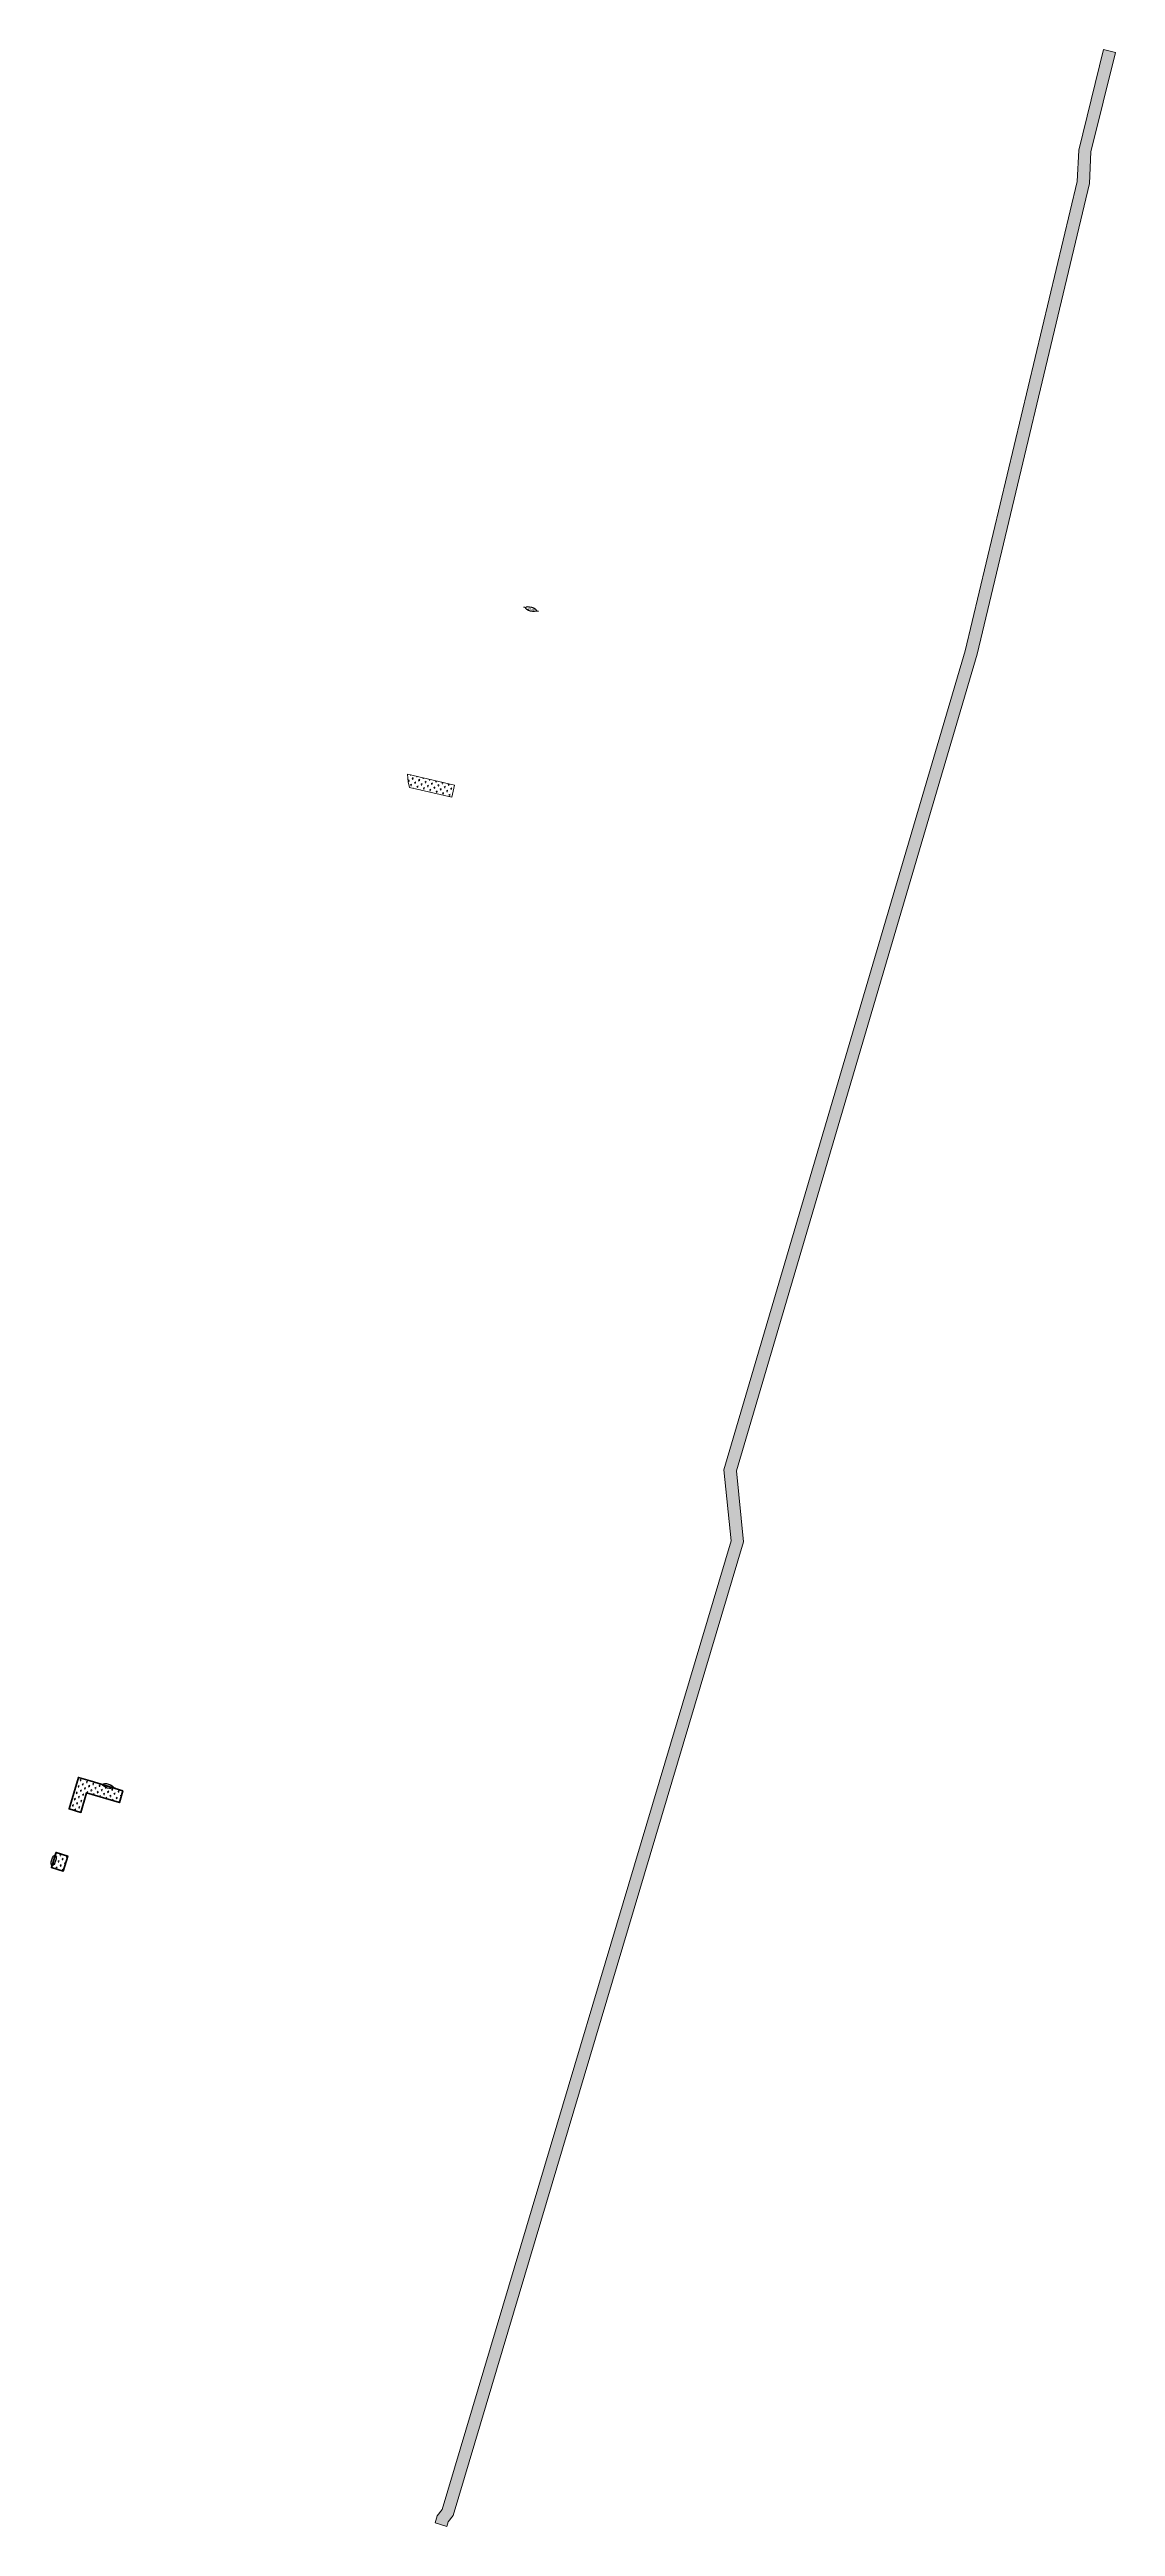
# Model space of a CAD drawing. Extents: x 2536944 to 2538528, y 7112605 to 7129181.
# Drawn here: x 2536944 to 2537809, y 7112605 to 7114615 of the extents above; entities that cross this region are included whole.
import ezdxf

# ---------------------------------------------------------------- set-up
doc = ezdxf.new("R2010")
doc.units = 0
doc.header["$MEASUREMENT"] = 0
for name, color, linetype, lineweight in [('C-SW3P-BSOD-01', 7, 'Continuous', 0), ('C-SW3P-BSOD-SS01', 7, 'Continuous', 0), ('C-SW3P-BSOD-SS05', 7, 'Continuous', 0), ('C-SW3P-RFD-SS01', 7, 'Continuous', 30), ('C-SW3P-SCFN-SS05', 7, 'Continuous', 30)]:
    doc.layers.add(name, color=color, linetype=linetype, lineweight=lineweight)
doc.styles.add('L80', font='simplex.shx', dxfattribs={"height": 0.006667})

# ---------------------------------------------------------------- blocks, each defined once
blk = doc.blocks.new('*U20')
at = {"layer": 'C-SW3P-RFD-SS01', "lineweight": 30}
for p, q in [((0.1, 12.5), (0.1, 9)), ((-0.1, -9), (-0.1, -12.5))]:
    blk.add_line(p, q, dxfattribs=at)
blk.add_ellipse((0, 0), major_axis=(0.09, 8.99), ratio=0.369951, dxfattribs=at)
at = {"layer": 'C-SW3P-RFD-SS01', "lineweight": 13, "insert": (-1.5, 0), "char_height": 3, "width": 189.698, "attachment_point": 2, "rotation": 89.4432, "style": 'L80'}
blk.add_mtext('\\FBRIDGE.shx;RFD2\\P ', dxfattribs=at)
blk = doc.blocks.new('*U38')
at = {"layer": 'C-SW3P-SCFN-SS05'}
for p, q in [((0.1, 12.5), (0.1, 9)), ((-0.1, -9), (-0.1, -12.5))]:
    blk.add_line(p, q, dxfattribs=at)
blk.add_ellipse((0, 0), major_axis=(0.09, 8.99), ratio=0.369951, dxfattribs=at)
at = {"layer": 'C-SW3P-SCFN-SS05', "insert": (-1.5, -0.2), "char_height": 3, "width": 189.698, "attachment_point": 2, "rotation": 89.4432, "style": 'L80'}
blk.add_mtext('\\FBRIDGE.shx;SCF\\P ', dxfattribs=at)
blk = doc.blocks.new('*U39')
at = {"layer": 'C-SW3P-SCFN-SS05'}
for p, q in [((0.1, 12.5), (0.1, 9)), ((-0.1, -9), (-0.1, -12.5))]:
    blk.add_line(p, q, dxfattribs=at)
blk.add_ellipse((0, 0), major_axis=(0.09, 8.99), ratio=0.369951, dxfattribs=at)
at = {"layer": 'C-SW3P-SCFN-SS05', "insert": (-1.5, -0.2), "char_height": 3, "width": 189.698, "attachment_point": 2, "rotation": 89.4432, "style": 'L80'}
blk.add_mtext('\\FBRIDGE.shx;SCF\\P ', dxfattribs=at)

msp = doc.modelspace()

# ---------------------------------------------------------------- hatches: boundary and pattern name
at = {"layer": 'C-SW3P-BSOD-01', "lineweight": 13}
h = msp.add_hatch(dxfattribs=at)
h.set_pattern_fill('GRASS', color=256, style=0)
h.set_pattern_definition([(166.57156, (2537740.3786, 7114314.426), (-3.980551, 6.477497), [1.008, -4.368]), (295.231366, (2537739.3982, 7114314.6601), (-10.6931814, 24.66151397), [1.075725, -33.347471]), (397.91175, (2537739.3982, 7114314.6601), (20.6809626, 17.17067806), [1.075725, -33.347471]), (295.231366, (2537737.4079, 7114317.8989), (-10.6931814, 24.66151397), [1.075725, -33.347471]), (166.57156, (2537737.14, 7114312.436), (-3.980551, 6.477497), [1.008, -4.368]), (397.91175, (2537736.1594, 7114312.66985), (20.6809626, 17.17067806), [1.075725, -33.347471])])
h.paths.add_polyline_path([(2537788.7, 7114531.7), (2537808.6, 7114612.2), (2537798.9, 7114614.6), (2537778.8, 7114533.1), (2537777.6, 7114507.5), (2537686.7, 7114126.8), (2537490.9, 7113462.6), (2537496.8, 7113405), (2537262.3, 7112619), (2537258.2, 7112614), (2537256.5, 7112608.2), (2537266, 7112605.4), (2537267.2, 7112609.2), (2537271.3, 7112614.3), (2537506.9, 7113404.1), (2537501, 7113461.7), (2537696.4, 7114124.2), (2537787.5, 7114506.1)])
at = {"layer": 'C-SW3P-BSOD-SS01', "lineweight": 13}
h = msp.add_hatch(dxfattribs=at)
h.set_pattern_fill('GRASS', color=256, style=0)
h.set_pattern_definition([(165.195, (2537268.7684, 7114009.6683), (-3.82375, 6.5713), [1.008, -4.368]), (293.8545, (2537267.7938, 7114009.9259), (-10.097504, 24.911339), [1.07572, -33.34747]), (396.5349, (2537267.7938, 7114009.9259), (21.087584, 16.668779), [1.07572, -33.34747]), (293.8545, (2537265.882, 7114013.2115), (-10.097504, 24.91134), [1.07572, -33.34747]), (165.195, (2537265.483, 7114007.7564), (-3.82375, 6.5713), [1.008, -4.368]), (396.5349, (2537264.5082, 7114008.014), (21.087584, 16.668779), [1.07572, -33.34747])])
h.paths.add_polyline_path([(2537235.9, 7114016.1), (2537270, 7114008.2), (2537272.3, 7114017.9), (2537234.2, 7114026.8), (2537234.8, 7114020.4), (2537235.9, 7114016.3)])
at = {"layer": 'C-SW3P-BSOD-SS05', "lineweight": 13}
h = msp.add_hatch(dxfattribs=at)
h.set_pattern_fill('GRASS', color=256, style=0)
h.set_pattern_definition([(163.278, (2536993.832, 7113189.2304), (-3.6018, 6.6955), [1.008, -4.368]), (291.9375, (2536992.8667, 7113189.5204), (-9.258516, 25.23518), [1.07572, -33.34747]), (394.6178, (2536992.8667, 7113189.5204), (21.633388, 15.954026), [1.07572, -33.34747]), (291.9375, (2536991.0658, 7113192.8682), (-9.258516, 25.23518), [1.07572, -33.34747]), (163.278, (2536990.4843, 7113187.4295), (-3.6018, 6.6955), [1.008, -4.368]), (394.6178, (2536989.5189, 7113187.71954), (21.633388, 15.954026), [1.07572, -33.34747])])
h.paths.add_polyline_path([(2536967.1, 7113213), (2536959.5, 7113187.4), (2536969.1, 7113184.6), (2536973.8, 7113200.5), (2537000.4, 7113192.6), (2537003.2, 7113202.2), (2536976.7, 7113210.1)])
h = msp.add_hatch(dxfattribs=at)
h.set_pattern_fill('GRASS', color=256, style=0)
h.set_pattern_definition([(163.278, (2536958.19, 7113148.262), (-3.6018, 6.6955), [1.008, -4.368]), (291.9375, (2536957.2244, 7113148.5523), (-9.258516, 25.23518), [1.0757, -33.34747]), (394.618, (2536957.2244, 7113148.5523), (21.633388, 15.954026), [1.0757, -33.34747]), (291.9375, (2536955.4235, 7113151.90004), (-9.258516, 25.23518), [1.0757, -33.34747]), (163.278, (2536954.842, 7113146.4614), (-3.6018, 6.6955), [1.008, -4.368]), (394.618, (2536953.87665, 7113146.7514), (21.63339, 15.954026), [1.0757, -33.3475])])
h.paths.add_polyline_path([(2536958.5, 7113149.3), (2536949, 7113152.2), (2536945.2, 7113139.9), (2536954.8, 7113137)])

# ---------------------------------------------------------------- linework, layer by layer
at = {"layer": 'C-SW3P-BSOD-01', "lineweight": 13}
for p, q in [((2537798.9, 7114614.6), (2537778.8, 7114533.1)), ((2537808.6, 7114612.2), (2537798.9, 7114614.6)), ((2537808.6, 7114612.2), (2537788.7, 7114531.7)), ((2537778.8, 7114533.1), (2537777.6, 7114507.5)), ((2537788.7, 7114531.7), (2537787.5, 7114506.1)), ((2537686.7, 7114126.8), (2537777.6, 7114507.5)), ((2537696.4, 7114124.2), (2537787.5, 7114506.1)), ((2537490.9, 7113462.6), (2537686.7, 7114126.8)), ((2537501, 7113461.7), (2537696.4, 7114124.2)), ((2537496.8, 7113405), (2537490.9, 7113462.6)), ((2537506.9, 7113404.1), (2537501, 7113461.7)), ((2537496.8, 7113405), (2537262.3, 7112619)), ((2537506.9, 7113404.1), (2537271.3, 7112614.3)), ((2537256.5, 7112608.2), (2537258.2, 7112614)), ((2537266, 7112605.4), (2537256.5, 7112608.2)), ((2537258.2, 7112614), (2537262.3, 7112619)), ((2537266, 7112605.4), (2537267.2, 7112609.2)), ((2537267.2, 7112609.2), (2537271.3, 7112614.3))]:
    msp.add_line(p, q, dxfattribs=at)
at = {"layer": 'C-SW3P-BSOD-01', "lineweight": 0, "flags": 128}
msp.add_lwpolyline([(2537788.7, 7114531.7), (2537808.6, 7114612.2), (2537798.9, 7114614.6), (2537778.8, 7114533.1), (2537777.6, 7114507.5), (2537686.7, 7114126.8), (2537490.9, 7113462.6), (2537496.8, 7113405), (2537262.3, 7112619), (2537258.2, 7112614), (2537256.5, 7112608.2), (2537266, 7112605.4), (2537267.2, 7112609.2), (2537271.3, 7112614.3), (2537506.9, 7113404.1), (2537501, 7113461.7), (2537696.4, 7114124.2), (2537787.5, 7114506.1)], close=True, dxfattribs=at)
at = {"layer": 'C-SW3P-BSOD-SS01', "lineweight": 13, "flags": 128}
msp.add_lwpolyline([(2537235.9, 7114016.1), (2537270, 7114008.2), (2537272.3, 7114017.9), (2537234.2, 7114026.8), (2537234.8, 7114020.4), (2537235.9, 7114016.3)], close=True, dxfattribs=at)
at = {"layer": 'C-SW3P-BSOD-SS05', "lineweight": 13, "flags": 128}
for points in [[(2536967.1, 7113213), (2536959.5, 7113187.4), (2536969.1, 7113184.6), (2536973.8, 7113200.5), (2537000.4, 7113192.6), (2537003.2, 7113202.2), (2536976.7, 7113210.1)], [(2536958.5, 7113149.3), (2536949, 7113152.2), (2536945.2, 7113139.9), (2536954.8, 7113137)]]:
    msp.add_lwpolyline(points, close=True, dxfattribs=at)
at = {"layer": 'C-SW3P-SCFN-SS05', "lineweight": 40, "flags": 128}
msp.add_lwpolyline([(2537003.2, 7113202.2), (2536976.7, 7113210.1), (2536967.1, 7113213), (2536959.5, 7113187.4), (2536969.1, 7113184.6), (2536973.8, 7113200.5), (2537000.4, 7113192.6), (2537003.2, 7113202.2)], dxfattribs=at)
msp.add_lwpolyline([(2536958.5, 7113149.2), (2536954.8, 7113137), (2536945.2, 7113139.9), (2536949, 7113152.2)], close=True, dxfattribs=at)

# ---------------------------------------------------------------- block references
at = {"layer": 'C-SW3P-RFD-SS01', "lineweight": 13, "xscale": 0.5, "yscale": 0.5, "zscale": 0.5, "rotation": 74.36789227841807}
msp.add_blockref('*U20', (2537334.4, 7114160.7), dxfattribs=at)
at = {"layer": 'C-SW3P-SCFN-SS05', "xscale": 0.5000000000000002, "yscale": 0.5000000000000002, "zscale": 0.5000000000000002}
for name, p, rotation in [('*U38', (2536991.1, 7113206), 253.936227854809), ('*U39', (2536947, 7113145.7), 163.936227854809)]:
    msp.add_blockref(name, p, dxfattribs=dict(at, rotation=rotation))

doc.saveas('drawing.dxf')
